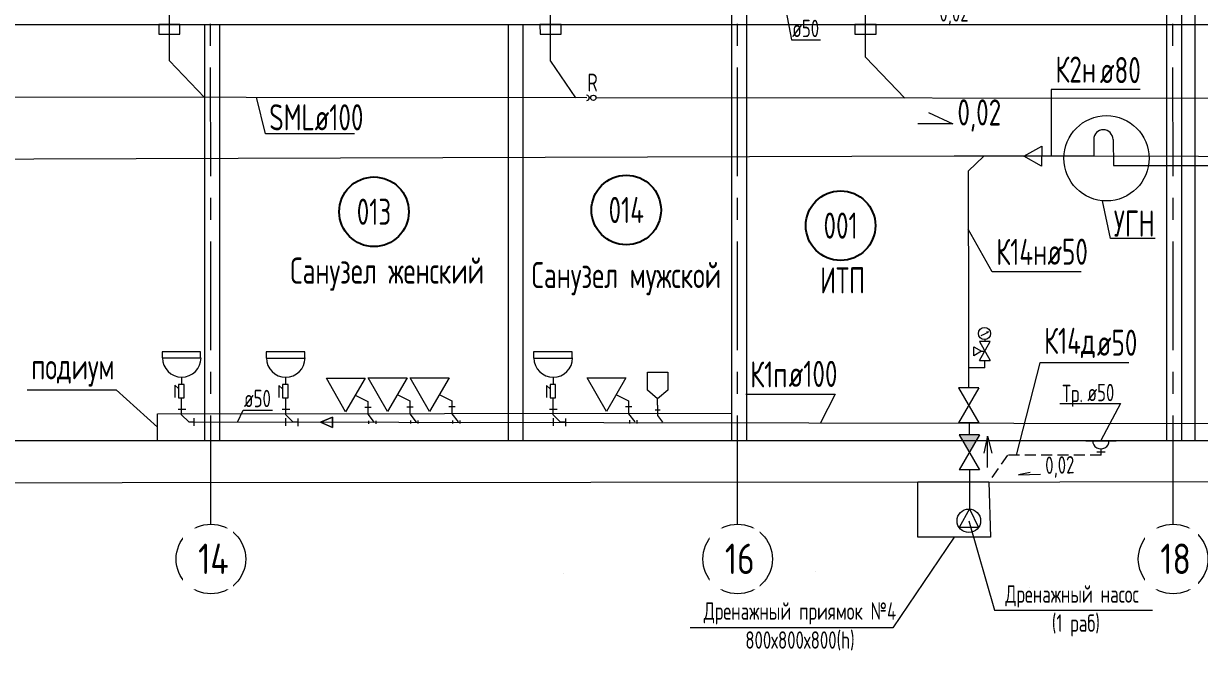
# Model space of a CAD drawing. Header units: millimetres. Extents: x -8689834 to 9419935, y -370377 to 166066.
# Drawn here: x -245600 to -232081, y -26812 to -19607 of the extents above; entities that cross this region are included whole.
import ezdxf
from ezdxf.enums import TextEntityAlignment as Align

# ---------------------------------------------------------------- set-up
doc = ezdxf.new("R2010")
doc.units = ezdxf.units.MM
doc.header["$MEASUREMENT"] = 0
doc.linetypes.add('01_base$0$DASHED2', pattern=[0.375, 0.25, -0.125])
doc.linetypes.add('CENTER', pattern=[2, 1.25, -0.25, 0.25, -0.25])
doc.layers.get('0').update_dxf_attribs({"color": 250, "lineweight": 9})
for name, color, linetype, lineweight in [('_ВК-переход на SML', 3, 'Continuous', 30), ('АР_Маркер экспликации', 239, 'Continuous', 13), ('АР_Номер помещения', 1, 'Continuous', 25), ('АР_Оси', 195, 'Continuous', 9), ('АР_Помещения_площадь', 19, 'Continuous', 9), ('ВК_канализация', 32, 'Continuous', 30), ('ФВ-5', 250, 'Continuous', 9)]:
    doc.layers.add(name, color=color, linetype=linetype, lineweight=lineweight)
for name, color, linetype in [('PDF _0', 7, 'Continuous'), ('PDF ___Text VK', 7, 'Continuous'), ('PDF __OBORUD', 1, 'Continuous'), ('PDF __Razmer VK', 7, 'Continuous'), ('PDF __ВК-Text VK', 7, 'Continuous'), ('PDF __ВК-Text В1', 7, 'Continuous'), ('PDF __ВК-В1', 5, 'Continuous'), ('PDF __ВК-переход', 7, 'Continuous'), ('PDF __ВК-стены', 7, 'Continuous'), ('PDF __ВК-текст К2', 7, 'Continuous'), ('PDF __Дренажные насосы', 1, 'Continuous'), ('PDF __насос', 1, 'Continuous'), ('PDF __Переход', 7, 'Continuous'), ('PDF __Сантехника', 7, 'Continuous'), ('PDF _надписи ВК', 7, 'Continuous'), ('АР_Кровля дорожки', 245, 'Continuous'), ('АР_Таблицы', 250, 'Continuous')]:
    doc.layers.add(name, color=color, linetype=linetype)
doc.layers.add('PDF __ВК-К1', color=7, linetype='Continuous', true_color=0xb80000)
doc.layers.add('PDF __ВК-К14н', color=190, linetype='Continuous', true_color=0x7f00ff)
doc.styles.add('ISOCPEUR', font='isocpeur.ttf', dxfattribs={"width": 0.7})
doc.styles.get("Standard").update_dxf_attribs({"font": 'isocpeur.ttf', "width": 0.7})
doc.styles.add('ГОСТ 2.304', font='isocpeur.ttf', dxfattribs={"width": 0.7})

# ---------------------------------------------------------------- blocks, each defined once
blk = doc.blocks.new('*U3322')
at = {"layer": 'АР_Номер помещения', "color": 7}
blk.add_circle((-15720, 4793), 400, dxfattribs=at)
at = {"layer": 'АР_Помещения_площадь', "color": 7}
blk.add_line((-13545, 633), (-13545, 633), dxfattribs=at)
at = {"color": 7, "style": 'ISOCPEUR', "width": 0.7, "flags": 1}
blk.add_attdef('КАТЕГОРИЯ', (-499, -2092), '', height=250, dxfattribs=at)
at = {"layer": 'АР_Номер помещения', "color": 7, "style": 'ISOCPEUR', "width": 0.7}
blk.add_attdef('НОМЕР_ПОМЕЩЕНИЯ', text='', height=300, dxfattribs=at).set_placement((-15720, 4793), align=Align.MIDDLE_CENTER)
at = {"layer": 'АР_Помещения_площадь', "color": 7, "lineweight": 30, "width": 0.7, "flags": 104}
blk.add_attdef('ИМЯ_ПОМЕЩЕНИЯ', text='', height=100, dxfattribs=at).set_placement((158, 1217), align=Align.MIDDLE_CENTER)
at = {"layer": 'АР_Помещения_площадь', "color": 7, "style": 'ISOCPEUR', "width": 0.7}
blk.add_attdef('ПЛОЩАДЬ_ПОМЕЩЕНИЯ', text='', height=200, dxfattribs=at).set_placement((-13540, 880), align=Align.MIDDLE_RIGHT)
blk = doc.blocks.new('*U3323')
at = {"layer": 'АР_Номер помещения', "color": 7}
blk.add_circle((-15720, 4793), 400, dxfattribs=at)
at = {"layer": 'АР_Помещения_площадь', "color": 7}
blk.add_line((-13545, 633), (-13545, 633), dxfattribs=at)
at = {"color": 7, "style": 'ISOCPEUR', "width": 0.7, "flags": 1}
blk.add_attdef('КАТЕГОРИЯ', (-499, -2092), '', height=250, dxfattribs=at)
at = {"layer": 'АР_Номер помещения', "color": 7, "style": 'ISOCPEUR', "width": 0.7}
blk.add_attdef('НОМЕР_ПОМЕЩЕНИЯ', text='', height=300, dxfattribs=at).set_placement((-15720, 4793), align=Align.MIDDLE_CENTER)
at = {"layer": 'АР_Помещения_площадь', "color": 7, "lineweight": 30, "width": 0.7, "flags": 104}
blk.add_attdef('ИМЯ_ПОМЕЩЕНИЯ', text='', height=100, dxfattribs=at).set_placement((158, 1217), align=Align.MIDDLE_CENTER)
at = {"layer": 'АР_Помещения_площадь', "color": 7, "style": 'ISOCPEUR', "width": 0.7}
blk.add_attdef('ПЛОЩАДЬ_ПОМЕЩЕНИЯ', text='', height=200, dxfattribs=at).set_placement((-13540, 880), align=Align.MIDDLE_RIGHT)
blk = doc.blocks.new('*U3302')
at = {"layer": 'АР_Номер помещения', "color": 7}
blk.add_circle((-15720, 4793), 400, dxfattribs=at)
at = {"layer": 'АР_Помещения_площадь', "color": 7}
blk.add_line((-13545, 633), (-13545, 633), dxfattribs=at)
at = {"color": 7, "style": 'ISOCPEUR', "width": 0.7, "flags": 1}
blk.add_attdef('КАТЕГОРИЯ', (-499, -2092), '', height=250, dxfattribs=at)
at = {"layer": 'АР_Номер помещения', "color": 7, "style": 'ISOCPEUR', "width": 0.7}
blk.add_attdef('НОМЕР_ПОМЕЩЕНИЯ', text='', height=300, dxfattribs=at).set_placement((-15720, 4793), align=Align.MIDDLE_CENTER)
at = {"layer": 'АР_Помещения_площадь', "color": 7, "lineweight": 30, "width": 0.7, "flags": 104}
blk.add_attdef('ИМЯ_ПОМЕЩЕНИЯ', text='', height=100, dxfattribs=at).set_placement((158, 1217), align=Align.MIDDLE_CENTER)
at = {"layer": 'АР_Помещения_площадь', "color": 7, "style": 'ISOCPEUR', "width": 0.7}
blk.add_attdef('ПЛОЩАДЬ_ПОМЕЩЕНИЯ', text='', height=200, dxfattribs=at).set_placement((-13540, 880), align=Align.MIDDLE_RIGHT)

msp = doc.modelspace()

# ---------------------------------------------------------------- hatches: boundary and pattern name
at = {"layer": 'ФВ-5', "ltscale": 500}
h = msp.add_hatch(color=256, dxfattribs=at)
h.dxf.hatch_style = 1
h.paths.add_polyline_path([(-234612.7, -24332.8), (-234847.1, -24332.8), (-234729.9, -24534.1)])

# ---------------------------------------------------------------- linework, layer by layer
at = {"layer": '_ВК-переход на SML', "lineweight": 13}
for points in [[(-243802.1, -19616.4), (-244045.7, -19617.5), (-244045.2, -19728.8), (-243801.5, -19727.7)], [(-239419.6, -19616.4), (-239663.2, -19617.5), (-239662.7, -19728.8), (-239419, -19727.7)], [(-235799.6, -19616.4), (-236043.2, -19617.5), (-236042.7, -19728.8), (-235799.1, -19727.7)]]:
    msp.add_lwpolyline(points, close=True, dxfattribs=at)
at = {"layer": 'PDF _0', "lineweight": 13}
for points in [[(-234585.6, -23371), (-234675.8, -23425.1), (-234675.8, -23322.9), (-234585.6, -23371), (-234549.6, -23371)], [(-234609.7, -23479.2), (-234489.4, -23262.8), (-234609.7, -23262.8), (-234489.4, -23479.2)], [(-234609.7, -23479.2), (-234489.4, -23479.2)], [(-234549.6, -23563.3), (-234549.6, -23479.2)], [(-234549.6, -23563.3), (-234735.9, -23563.3)]]:
    msp.add_lwpolyline(points, dxfattribs=at)
at = {"layer": 'PDF _0', "color": 3, "lineweight": 13}
msp.add_arc((-233215.2, -24400.4), 95.2, 179.99999, 0.00001, dxfattribs=at)
msp.add_arc((-233215.2, -24400.4), 95.2, 179.99999, 0.00001, dxfattribs=at)
at = {"layer": 'PDF ___Text VK', "color": 3, "lineweight": 13}
msp.add_lwpolyline([(-235319, -24873.8), (-234501.5, -24873.8), (-234483.4, -25510.9), (-235319, -25510.9)], close=True, dxfattribs=at)
at = {"layer": 'PDF __OBORUD', "lineweight": 13}
for points in [[(-234591.6, -23190.7), (-234549.6, -23172.6), (-234507.5, -23148.6), (-234525.5, -23166.6)], [(-234549.6, -23238.8), (-234549.6, -23262.8)], [(-234507.5, -23148.6), (-234531.5, -23154.6)]]:
    msp.add_lwpolyline(points, dxfattribs=at)
msp.add_circle((-234552.6, -23169.6), 69.1, dxfattribs=at)
at = {"layer": 'PDF __Razmer VK', "lineweight": 13}
msp.add_circle((-233150.5, -21155.5), 489.9, dxfattribs=at)
at = {"layer": 'PDF __ВК-Text VK', "lineweight": 13}
msp.add_lwpolyline([(-235198.5, -20629.6), (-234916, -20759.7), (-235318.7, -20759)], dxfattribs=at)
at = {"layer": 'PDF __ВК-Text В1', "lineweight": 13}
msp.add_lwpolyline([(-234026, -24766.8), (-234161.8, -24792.6), (-233908.5, -24787.4)], dxfattribs=at)
at = {"layer": 'PDF __ВК-В1', "color": 244, "lineweight": 13, "true_color": 0x991b1e}
for points in [[(-243923.9, -20036), (-243923.9, -18255.1)], [(-239541.6, -20037.8), (-239540.9, -18506.4)], [(-235921.4, -19994.7), (-235921.4, -18503.1)]]:
    msp.add_lwpolyline(points, dxfattribs=at)
at = {"layer": 'PDF __ВК-В1', "color": 215, "lineweight": 13, "true_color": 0xa953a0}
msp.add_lwpolyline([(-231859.8, -24206.3), (-243642.1, -24187.1)], dxfattribs=at)
at = {"layer": 'PDF __ВК-К1', "color": 244, "lineweight": 13, "true_color": 0x991b1e}
for points in [[(-243786, -23907.7), (-243786, -24098.2)], [(-242590.3, -23909.2), (-242590.3, -24099.7)], [(-239514.6, -23909.2), (-239514.6, -24099.7)], [(-243824.1, -24038.9), (-243735.2, -24038.9)], [(-242628.4, -24040.4), (-242539.5, -24040.4)], [(-241676.7, -24014.8), (-241604.2, -24014.8)], [(-241642.2, -23949.2), (-241642.2, -24097.7)], [(-241194.8, -24010.2), (-241122.2, -24010.2)], [(-241160.2, -23944.5), (-241160.2, -24093.1)], [(-240711.4, -24010), (-240638.8, -24010)], [(-240676.8, -23944.4), (-240676.8, -24092.9)], [(-239552.7, -24040.4), (-239463.8, -24040.4)], [(-238678.8, -24009.2), (-238606.3, -24009.2)], [(-238644.3, -23943.6), (-238644.3, -24092.1)], [(-238339.9, -24048.2), (-238281.9, -24048.2)], [(-238312.3, -23993), (-238312.3, -24111.7)], [(-243642.1, -24187.1), (-243697.1, -24187.1), (-243786, -24098.2)], [(-243642.1, -24142.6), (-243642.1, -24231.5)], [(-242446.4, -24187.1), (-242501.4, -24187.1), (-242590.3, -24099.7)], [(-242588.3, -24141.8), (-242588.3, -24230.7)], [(-242446.4, -24144.2), (-242446.4, -24233)], [(-241642.2, -24097.7), (-241569.6, -24191)], [(-241628.9, -24208.6), (-241628.9, -24172.1)], [(-241545.1, -24208.6), (-241545.1, -24172.1)], [(-241160.2, -24093.1), (-241087.7, -24186.3)], [(-241146.9, -24203.9), (-241146.9, -24167.5)], [(-241063.2, -24203.9), (-241063.2, -24167.5)], [(-240676.8, -24092.9), (-240604.3, -24186.2)], [(-240663.5, -24203.8), (-240663.5, -24167.4)], [(-240579.7, -24203.8), (-240579.7, -24167.4)], [(-239370.6, -24187.1), (-239425.7, -24187.1), (-239514.6, -24099.7)], [(-239512.6, -24141.8), (-239512.6, -24230.7)], [(-239370.6, -24144.2), (-239370.6, -24233)], [(-238644.3, -24092.1), (-238571.7, -24185.4)], [(-238630.9, -24203), (-238630.9, -24166.6)], [(-238547.2, -24203), (-238547.2, -24166.6)], [(-238312.3, -24111.7), (-238254.3, -24189)], [(-233386.6, -24402.5), (-233039.5, -24402.5)], [(-233166.5, -24533.7), (-233259.6, -24533.7)], [(-233166.5, -24533.7), (-233259.6, -24533.7)], [(-233213, -24567.6), (-233213, -24499.9)], [(-233213, -24567.6), (-233213, -24499.9)]]:
    msp.add_lwpolyline(points, dxfattribs=at)
at = {"layer": 'PDF __ВК-К1', "lineweight": 13}
msp.add_lwpolyline([(-233386.6, -24402.5), (-233039.5, -24402.5)], dxfattribs=at)
at = {"layer": 'PDF __ВК-К14н', "color": 152, "lineweight": 13, "true_color": 0x2776bb}
for points in [[(-233297.8, -20937.3), (-233297.8, -21129.6)], [(-233075.4, -20937.8), (-233069.4, -21238.3)], [(-234741.5, -21304.3), (-234735.9, -23022.4)], [(-234735.9, -23022.4), (-234735.9, -23791.8)], [(-234729.9, -24188.5), (-234729.9, -24332.8)], [(-234723.9, -24735.5), (-234723.9, -25186.3)]]:
    msp.add_lwpolyline(points, dxfattribs=at)
msp.add_arc((-233186.6, -20939.1), 111.2, 0.68117, 179.06069, dxfattribs=at)
at = {"layer": 'PDF __ВК-переход', "lineweight": 13}
msp.add_lwpolyline([(-242047.6, -24247.9), (-242047.6, -24129.3), (-242187.3, -24188.6), (-242047.6, -24247.9), (-242047.6, -24129.3), (-242187.3, -24188.6), (-242047.6, -24247.9), (-242187.3, -24188.6), (-242047.6, -24129.3)], close=True, dxfattribs=at)
at = {"layer": 'PDF __ВК-стены', "color": 18, "lineweight": 13, "true_color": 0x000000}
for points in [[(-237459.8, 2298.1), (-237459.8, -24400.4)], [(-237290.4, 2298.1), (-237290.4, -24400.4)], [(-232459, 2298.1), (-232459, -24400.4)], [(-232289.6, 2298.1), (-232289.6, -24400.4)], [(-232134, 2298.1), (-232134, -24400.4)], [(-278656.6, -19616.9), (-223080.9, -19616.9)], [(-243517.9, -19615.2), (-243517.9, -24398.7)], [(-243348.6, -19615.2), (-243348.6, -24398.7)], [(-240028.4, -19616.9), (-240028.4, -24400.4)], [(-239859, -19616.9), (-239859, -24400.4)], [(-286311.3, -24400.4), (-222911.6, -24400.4)], [(-357632.8, -24960.8), (-222911.6, -24866.1)]]:
    msp.add_lwpolyline(points, dxfattribs=at)
at = {"layer": 'PDF __Дренажные насосы', "lineweight": 13}
msp.add_circle((-234732.9, -25321.6), 135.2, dxfattribs=at)
at = {"layer": 'PDF __насос', "lineweight": 13}
for points in [[(-234723.7, -25186), (-234622.7, -25400), (-234842.7, -25400)], [(-234723.7, -25186), (-234842.7, -25400)]]:
    msp.add_lwpolyline(points, dxfattribs=at)
at = {"layer": 'PDF __Переход', "lineweight": 13}
msp.add_lwpolyline([(-233897, -21245.3), (-234100.5, -21129.6), (-233895.3, -21016.9)], close=True, dxfattribs=at)
at = {"layer": 'PDF __Сантехника', "lineweight": 13}
for points in [[(-243563.8, -23378.6), (-244008.2, -23378.6), (-244008.2, -23450.5), (-243563.8, -23450.5)], [(-242368.1, -23380.1), (-242812.6, -23380.1), (-242812.6, -23452.1), (-242368.1, -23452.1)], [(-239292.3, -23380.1), (-239736.8, -23380.1), (-239736.8, -23452.1), (-239292.3, -23452.1)], [(-243754.3, -23755.3), (-243817.7, -23755.3), (-243817.7, -23907.7), (-243754.3, -23907.7)], [(-242558.6, -23756.8), (-242622.1, -23756.8), (-242622.1, -23909.2), (-242558.6, -23909.2)], [(-241897.8, -24070.1), (-242118.9, -23683.2), (-241673.3, -23683.2)], [(-241415.9, -24065.4), (-241636.9, -23678.5), (-241191.3, -23678.5)], [(-240932.4, -24065.3), (-241153.5, -23678.4), (-240707.9, -23678.4)], [(-239482.8, -23756.8), (-239546.3, -23756.8), (-239546.3, -23909.2), (-239482.8, -23909.2)], [(-238899.9, -24064.5), (-239121, -23677.6), (-238675.3, -23677.6)]]:
    msp.add_lwpolyline(points, close=True, dxfattribs=at)
for points in [[(-238312.3, -23993), (-238312.3, -23921.2), (-238428.3, -23819), (-238428.3, -23614.7), (-238193.6, -23614.7), (-238193.6, -23819), (-238312.3, -23921.2)], [(-243817.7, -23801.9), (-243860.1, -23763.8), (-243860.1, -23903.5)], [(-243783.9, -23674.9), (-243783.9, -23755.3)], [(-242622.1, -23803.4), (-242664.4, -23765.3), (-242664.4, -23905)], [(-242588.2, -23676.4), (-242588.2, -23756.8)], [(-239546.3, -23803.4), (-239588.6, -23765.3), (-239588.6, -23905)], [(-239512.4, -23676.4), (-239512.4, -23756.8)], [(-241787.3, -23876.6), (-241642.2, -23949.2)], [(-241305.3, -23872), (-241160.2, -23944.5)], [(-240821.9, -23871.8), (-240676.8, -23944.4)], [(-238789.3, -23871), (-238644.3, -23943.6)]]:
    msp.add_lwpolyline(points, dxfattribs=at)
for centre in [(-243781.8, -23448.4), (-242586.1, -23449.9), (-239510.3, -23449.9)]:
    msp.add_arc(centre, 222.2, 180, 0, dxfattribs=at)
at = {"layer": 'PDF _надписи ВК', "lineweight": 13}
for points in [[(-234616.9, -23791.8), (-234851.3, -24194.5)], [(-234616.9, -23791.8), (-234851.3, -23791.8), (-234616.9, -24194.5), (-234851.3, -24194.5)], [(-234609.7, -24332.8), (-234844.1, -24735.5)], [(-234609.7, -24332.8), (-234844.1, -24332.8), (-234609.7, -24735.5), (-234844.1, -24735.5)]]:
    msp.add_lwpolyline(points, dxfattribs=at)
at = {"layer": 'АР_Кровля дорожки', "color": 152, "lineweight": 13, "ltscale": 500, "true_color": 0x2776bb}
for points in [[(-233297.8, -21129.6), (-234903.3, -21129.6), (-257242.3, -21202.2)], [(-223662.1, -21160.8), (-233297.8, -21129.6)], [(-233069.4, -21238.3), (-230890.8, -21238.5), (-230762.5, -21449.6)]]:
    msp.add_lwpolyline(points, dxfattribs=at)
at = {"layer": 'АР_Кровля дорожки', "color": 146, "lineweight": 13, "ltscale": 500, "true_color": 0x105689}
msp.add_lwpolyline([(-234559.6, -21129.6), (-234741.5, -21304.3)], dxfattribs=at)
at = {"layer": 'АР_Кровля дорожки', "color": 7, "lineweight": 13, "ltscale": 500}
for points in [[(-245559.8, -23816.5), (-244535.9, -23816.5), (-244058.4, -24247.1)], [(-237295, -23867.8), (-236271.1, -23867.8), (-236436.4, -24194.3)], [(-244058.4, -24400.4), (-244058.4, -24093.9), (-237459.8, -24085.6)], [(-234516.6, -24709.3), (-234516.6, -24349.7), (-234560.2, -24543)], [(-234516.6, -24349.7), (-234468.8, -24543)]]:
    msp.add_lwpolyline(points, dxfattribs=at)
at = {"layer": 'АР_Кровля дорожки', "color": 3, "linetype": '01_base$0$DASHED2', "lineweight": 13, "ltscale": 500}
msp.add_lwpolyline([(-233213, -24567.6), (-234288.5, -24567.6), (-234501.5, -24873.8)], dxfattribs=at)
at = {"layer": 'АР_Оси', "color": 18, "lineweight": 13, "ltscale": 0.5, "true_color": 0x000000}
for centre in [(-243445.8, -25761.3), (-237390.9, -25761.3), (-232384.4, -25761.3)]:
    msp.add_circle(centre, 400, dxfattribs=at)
at = {"layer": 'ВК_канализация', "color": 18, "lineweight": 13, "ltscale": 500, "true_color": 0x000000}
for points in [[(-236838.5, -19453.9), (-236771.7, -19795.8), (-236436.5, -19795.8)], [(-232762.5, -20364.2), (-233786.4, -20364.2), (-233786.4, -21129.6)], [(-241794.5, -20874.2), (-242818.4, -20874.2), (-242923.6, -20454.5)], [(-232592.3, -22076.3), (-233104.2, -22076.3), (-233196.8, -21643.2)], [(-233442.6, -22459.7), (-234466.5, -22459.7), (-234739.3, -21971.4)], [(-232892.8, -23505.6), (-233916.7, -23505.6), (-234187.2, -24567.6)], [(-243140.9, -24187.1), (-243074.2, -24048.9), (-242738.9, -24048.9)], [(-233686.6, -23974.3), (-232989.9, -23974.3), (-233215.2, -24400.4)]]:
    msp.add_lwpolyline(points, dxfattribs=at)
at = {"layer": 'ВК_канализация', "color": 244, "lineweight": 13, "ltscale": 500, "true_color": 0x991b1e}
for points in [[(-235921.4, -19994.7), (-235467.5, -20464.1)], [(-243923.9, -20036), (-243517.9, -20455.9)], [(-239541.6, -20037.8), (-239255.1, -20461)], [(-239126.2, -20461.1), (-246959.3, -20452.4)], [(-239079.5, -20460.7), (-239096.2, -20460.8)], [(-231283.7, -20468.3), (-239019.5, -20460.5)]]:
    msp.add_lwpolyline(points, dxfattribs=at)
msp.add_circle((-239049.5, -20460.4), 30, dxfattribs=at)
msp.add_arc((-239126.2, -20461.1), 30, 270.50316, 90.50316, dxfattribs=at)

# ---------------------------------------------------------------- block references
at = {"layer": 'АР_Маркер экспликации', "color": 7, "lineweight": 13}
ref = msp.add_blockref('*U3322', (-225851.5, -26563.2), dxfattribs=at)
ref.add_attrib('НОМЕР_ПОМЕЩЕНИЯ', '013', dxfattribs={"layer": 'АР_Номер помещения', "color": 7, "height": 300, "style": 'ISOCPEUR', "width": 0.7}).set_placement((-241571.2, -21769.8), align=Align.MIDDLE_CENTER)
ref = msp.add_blockref('*U3302', (-220487.3, -26722.5), dxfattribs=at)
ref.add_attrib('НОМЕР_ПОМЕЩЕНИЯ', '001', dxfattribs={"layer": 'АР_Номер помещения', "color": 7, "height": 300, "style": 'ISOCPEUR', "width": 0.7}).set_placement((-236207, -21929.1), align=Align.MIDDLE_CENTER)

# ---------------------------------------------------------------- texts
at = {"layer": 'АР_Таблицы', "lineweight": 13, "ltscale": 100, "attachment_point": 4, "style": 'ISOCPEUR'}
for s, insert, char_height, width in [('\\pxi-1,l1,t1,5;0,02', (-235071.2, -19507.5), 200, 7500), ('\\pxi-1,l1,t1,5;ø50', (-236764, -19663.1), 200, 7500), ('\\pxi-1,l1,qc,t1,5;Санузел женский', (-242964.2, -22487.5), 300, 3089.672), ('\\pxi-1,l1,qc,t1,5;Санузел мужской', (-240214.6, -22538.1), 300, 3089.672), ('\\pxi-1,l1,qc,t1,5;{\\C256;\\c0;ИТП}', (-238281.9, -22558.3), 300, 4196.36), ('\\pxi-1,l1,t1,5;ø50', (-243066.4, -23916.2), 200, 7500)]:
    msp.add_mtext(s, dxfattribs=dict(at, insert=insert, char_height=char_height, width=width))
at = {"layer": 'АР_Таблицы', "lineweight": 13, "ltscale": 100, "insert": (-233854.4, -24707.3), "char_height": 200, "width": 7500, "attachment_point": 4, "rotation": 1.16501, "style": 'ISOCPEUR'}
msp.add_mtext('\\pxi-1,l1,t1,5;0,02', dxfattribs=at)
at = {"layer": 'ВК_канализация', "color": 18, "lineweight": 13, "ltscale": 100, "true_color": 0x000000, "attachment_point": 4, "style": 'ISOCPEUR'}
for s, insert, char_height, width in [('К2н', (-233738.2, -20135.8), 300, 5891.51), ('\\pxi-1,l1,t1,5;ø80', (-233226.3, -20142.2), 300, 7500), ('R', (-239117.8, -20285.2), 205.4, 5730.034), ('\\pxi-1,l1,t1,5;SMLø100', (-242775.1, -20684.7), 300, 2224.257), ('УГН', (-233066.5, -21905.4), 300, 5891.51), ('К14н', (-234418.3, -22231.4), 300, 5891.51), ('\\pxi-1,l1,t1,5;ø50', (-233829.2, -22229.2), 300, 7500), ('К14д', (-233868.5, -23277.3), 300, 5891.51), ('\\pxi-1,l1,t1,5;ø50', (-233260.2, -23275.6), 300, 7500), ('подиум', (-245511.7, -23588.2), 300, 5891.51), ('К1п', (-237246.8, -23639.5), 300, 5891.51), ('\\pxi-1,l1,t1,5;ø100', (-236803.9, -23633.2), 300, 7500), ('Тр.', (-233658.7, -23885.8), 200, 5891.51), ('\\pxi-1,l1,t1,5;ø50', (-233370.2, -23847.7), 200, 7500), ('\\pxqc;Дренажный насос\\P (1 раб)', (-236493.1, -26358), 200, 5891.51), ('\\pxqc;Дренажный приямок №4\\P800х800х800(h)', (-239619.7, -26535.6), 200, 5891.51)]:
    msp.add_mtext(s, dxfattribs=dict(at, insert=insert, char_height=char_height, width=width))
at = {"layer": 'ВК_канализация', "color": 18, "lineweight": 13, "ltscale": 100, "true_color": 0x000000, "insert": (-234361.2, -20663.8), "char_height": 300, "width": 5891.51, "attachment_point": 6, "rotation": 359.89891, "style": 'ISOCPEUR'}
msp.add_mtext('0,02', dxfattribs=at)

# ---------------------------------------------------------------- next in the draw order: texts
at = {"layer": 'АР_Оси', "color": 18, "lineweight": 13, "true_color": 0x000000, "char_height": 350, "attachment_point": 1, "line_spacing_factor": 1.149209, "style": 'ГОСТ 2.304', "bg_fill": 2}
for s, insert, width in [('{\\W0.8;14}', (-243592.5, -25583.6), 224.236), ('{\\W0.8;16}', (-237537.5, -25583.6), 224.236), ('{\\W0.8;18}', (-232531.8, -25583.6), 258.628)]:
    msp.add_mtext(s, dxfattribs=dict(at, insert=insert, width=width))

# ---------------------------------------------------------------- next in the draw order: linework, layer by layer
at = {"layer": 'PDF __ВК-текст К2', "lineweight": 13}
for points in [[(-234732.9, -25321.6), (-234438.7, -26348.1), (-234390.6, -26348.1), (-232623.3, -26348.1)], [(-234901.2, -25510.9), (-235606.4, -26550.2), (-235654.5, -26550.2), (-237935.9, -26550.2)]]:
    msp.add_lwpolyline(points, dxfattribs=at)
at = {"layer": 'АР_Оси', "color": 18, "linetype": 'CENTER', "lineweight": 13, "ltscale": 1000, "true_color": 0x000000}
for p, q in [((-237390.9, -25361.3), (-237390.9, 5667)), ((-232384.4, -25361.3), (-232393, 5648.9)), ((-243445.8, -25361.3), (-243465.7, 5518.6))]:
    msp.add_line(p, q, dxfattribs=at)

# ---------------------------------------------------------------- next in the draw order: block references
at = {"layer": 'АР_Маркер экспликации', "color": 7, "lineweight": 13}
ref = msp.add_blockref('*U3323', (-222951.4, -26543), dxfattribs=at)
ref.add_attrib('НОМЕР_ПОМЕЩЕНИЯ', '014', dxfattribs={"layer": 'АР_Номер помещения', "color": 7, "height": 300, "style": 'ISOCPEUR', "width": 0.7}).set_placement((-238671.1, -21749.6), align=Align.MIDDLE_CENTER)

doc.saveas('drawing.dxf')
